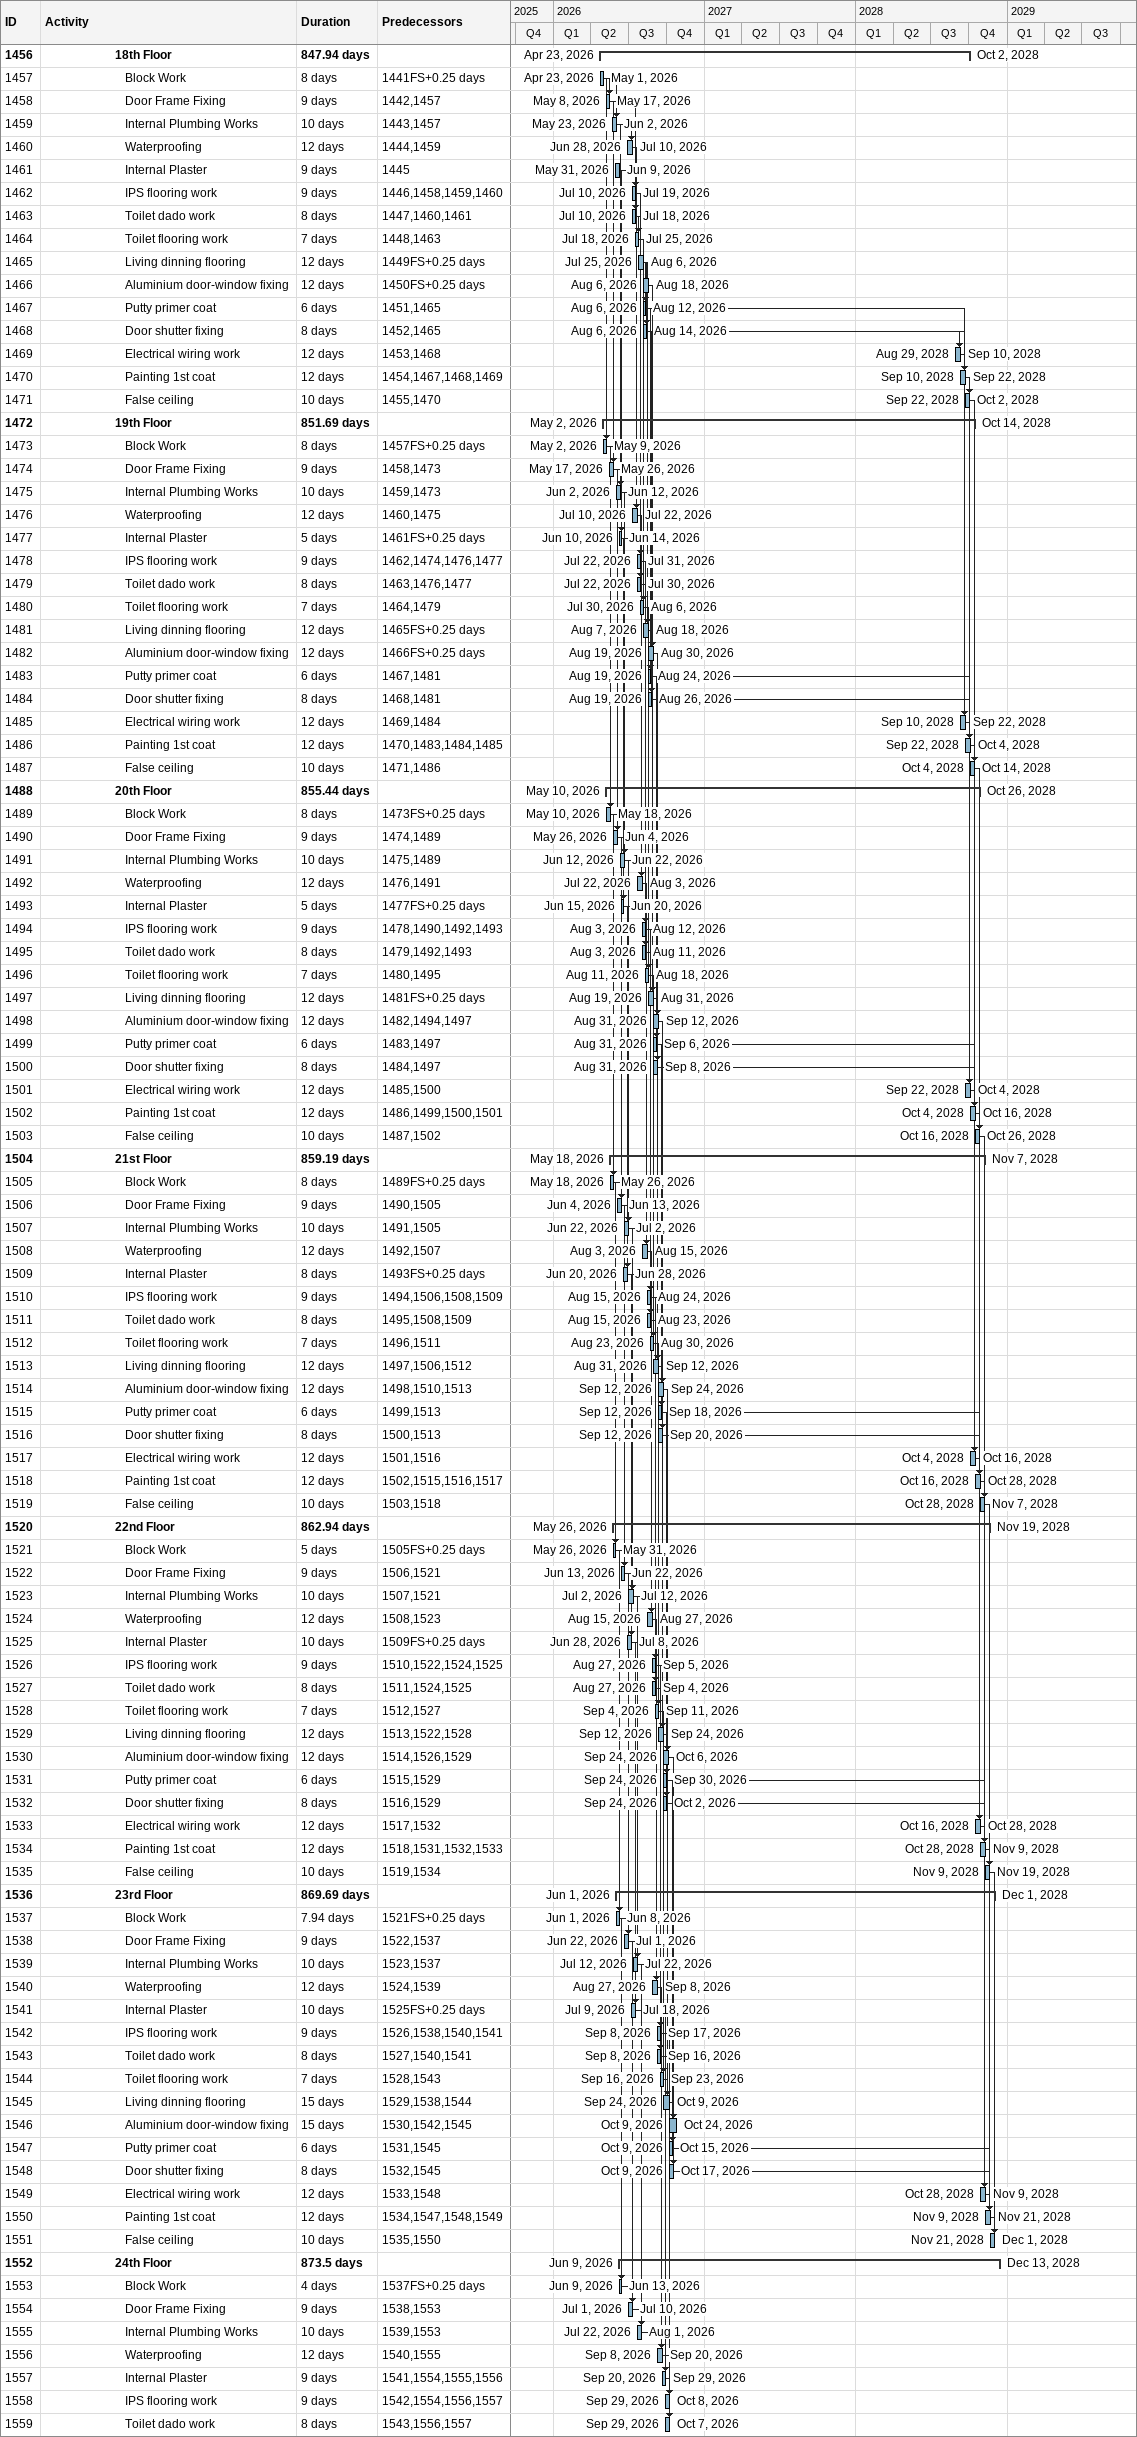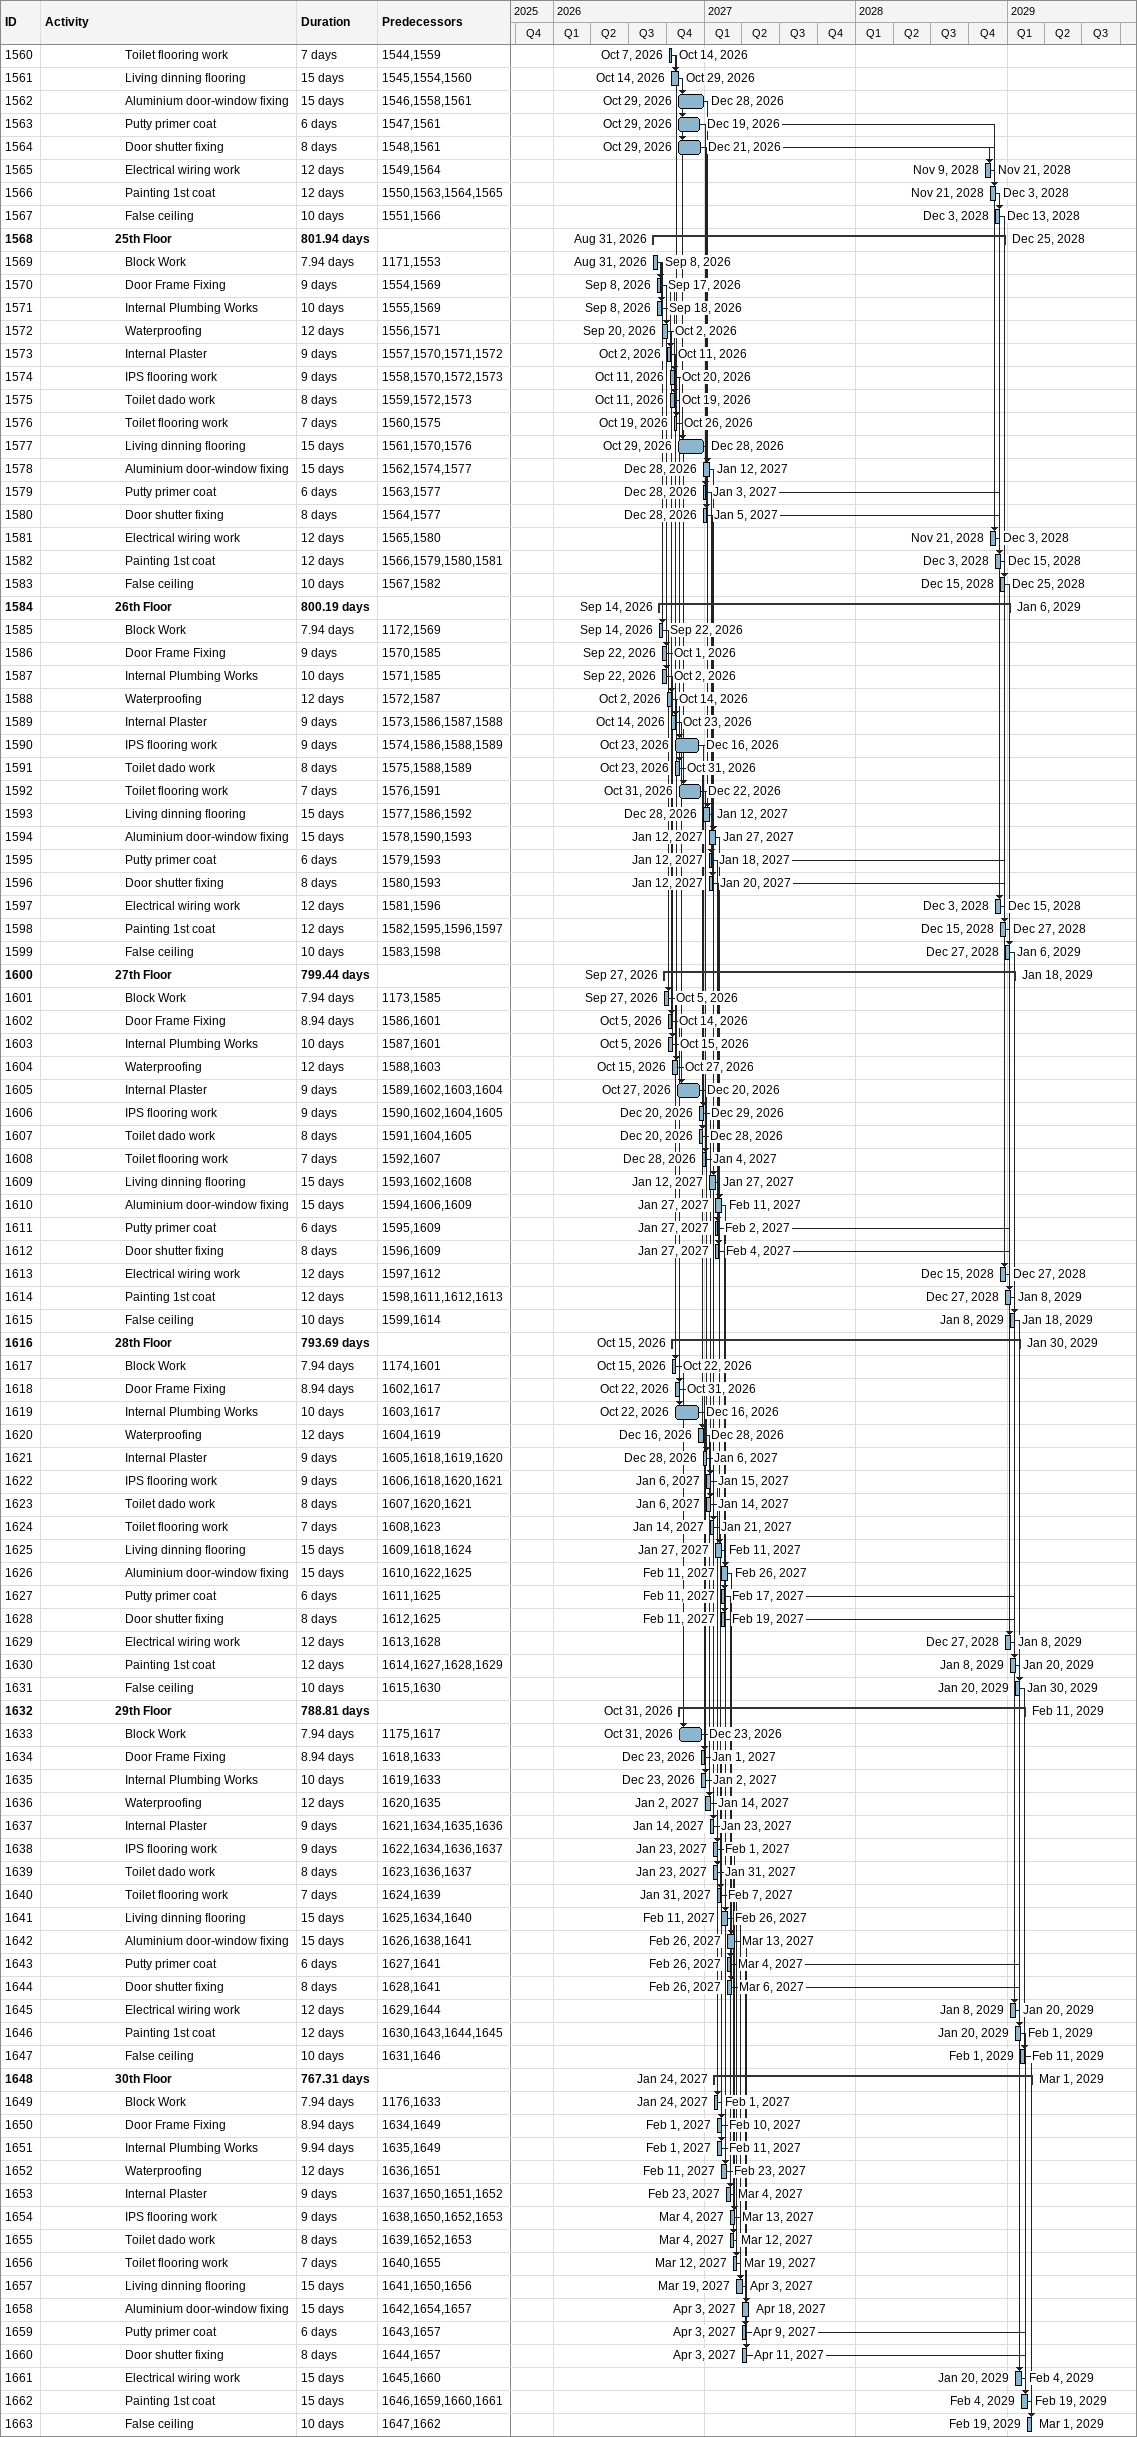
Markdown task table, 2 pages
| ID | Level | Task | Duration | Start | Finish | Predecessors |
|---|---|---|---|---|---|---|
| 1456 | 8 | **18th Floor** | 847.94d | 2026-04-23 | 2028-10-02 |  |
| 1457 | 9 | Block Work | 8d | 2026-04-23 | 2026-05-01 | 1441FS+0.25d |
| 1458 | 9 | Door Frame Fixing | 9d | 2026-05-08 | 2026-05-17 | 1442, 1457 |
| 1459 | 9 | Internal Plumbing Works | 10d | 2026-05-23 | 2026-06-02 | 1443, 1457 |
| 1460 | 9 | Waterproofing | 12d | 2026-06-28 | 2026-07-10 | 1444, 1459 |
| 1461 | 9 | Internal Plaster | 9d | 2026-05-31 | 2026-06-09 | 1445 |
| 1462 | 9 | IPS flooring work | 9d | 2026-07-10 | 2026-07-19 | 1446, 1458, 1459, 1460 |
| 1463 | 9 | Toilet dado work | 8d | 2026-07-10 | 2026-07-18 | 1447, 1460, 1461 |
| 1464 | 9 | Toilet flooring work | 7d | 2026-07-18 | 2026-07-25 | 1448, 1463 |
| 1465 | 9 | Living dinning flooring | 12d | 2026-07-25 | 2026-08-06 | 1449FS+0.25d |
| 1466 | 9 | Aluminium door-window fixing | 12d | 2026-08-06 | 2026-08-18 | 1450FS+0.25d |
| 1467 | 9 | Putty primer coat | 6d | 2026-08-06 | 2026-08-12 | 1451, 1465 |
| 1468 | 9 | Door shutter fixing | 8d | 2026-08-06 | 2026-08-14 | 1452, 1465 |
| 1469 | 9 | Electrical wiring work | 12d | 2028-08-29 | 2028-09-10 | 1453, 1468 |
| 1470 | 9 | Painting 1st coat | 12d | 2028-09-10 | 2028-09-22 | 1454, 1467, 1468, 1469 |
| 1471 | 9 | False ceiling | 10d | 2028-09-22 | 2028-10-02 | 1455, 1470 |
| 1472 | 8 | **19th Floor** | 851.69d | 2026-05-02 | 2028-10-14 |  |
| 1473 | 9 | Block Work | 8d | 2026-05-02 | 2026-05-09 | 1457FS+0.25d |
| 1474 | 9 | Door Frame Fixing | 9d | 2026-05-17 | 2026-05-26 | 1458, 1473 |
| 1475 | 9 | Internal Plumbing Works | 10d | 2026-06-02 | 2026-06-12 | 1459, 1473 |
| 1476 | 9 | Waterproofing | 12d | 2026-07-10 | 2026-07-22 | 1460, 1475 |
| 1477 | 9 | Internal Plaster | 5d | 2026-06-10 | 2026-06-14 | 1461FS+0.25d |
| 1478 | 9 | IPS flooring work | 9d | 2026-07-22 | 2026-07-31 | 1462, 1474, 1476, 1477 |
| 1479 | 9 | Toilet dado work | 8d | 2026-07-22 | 2026-07-30 | 1463, 1476, 1477 |
| 1480 | 9 | Toilet flooring work | 7d | 2026-07-30 | 2026-08-06 | 1464, 1479 |
| 1481 | 9 | Living dinning flooring | 12d | 2026-08-07 | 2026-08-18 | 1465FS+0.25d |
| 1482 | 9 | Aluminium door-window fixing | 12d | 2026-08-19 | 2026-08-30 | 1466FS+0.25d |
| 1483 | 9 | Putty primer coat | 6d | 2026-08-19 | 2026-08-24 | 1467, 1481 |
| 1484 | 9 | Door shutter fixing | 8d | 2026-08-19 | 2026-08-26 | 1468, 1481 |
| 1485 | 9 | Electrical wiring work | 12d | 2028-09-10 | 2028-09-22 | 1469, 1484 |
| 1486 | 9 | Painting 1st coat | 12d | 2028-09-22 | 2028-10-04 | 1470, 1483, 1484, 1485 |
| 1487 | 9 | False ceiling | 10d | 2028-10-04 | 2028-10-14 | 1471, 1486 |
| 1488 | 8 | **20th Floor** | 855.44d | 2026-05-10 | 2028-10-26 |  |
| 1489 | 9 | Block Work | 8d | 2026-05-10 | 2026-05-18 | 1473FS+0.25d |
| 1490 | 9 | Door Frame Fixing | 9d | 2026-05-26 | 2026-06-04 | 1474, 1489 |
| 1491 | 9 | Internal Plumbing Works | 10d | 2026-06-12 | 2026-06-22 | 1475, 1489 |
| 1492 | 9 | Waterproofing | 12d | 2026-07-22 | 2026-08-03 | 1476, 1491 |
| 1493 | 9 | Internal Plaster | 5d | 2026-06-15 | 2026-06-20 | 1477FS+0.25d |
| 1494 | 9 | IPS flooring work | 9d | 2026-08-03 | 2026-08-12 | 1478, 1490, 1492, 1493 |
| 1495 | 9 | Toilet dado work | 8d | 2026-08-03 | 2026-08-11 | 1479, 1492, 1493 |
| 1496 | 9 | Toilet flooring work | 7d | 2026-08-11 | 2026-08-18 | 1480, 1495 |
| 1497 | 9 | Living dinning flooring | 12d | 2026-08-19 | 2026-08-31 | 1481FS+0.25d |
| 1498 | 9 | Aluminium door-window fixing | 12d | 2026-08-31 | 2026-09-12 | 1482, 1494, 1497 |
| 1499 | 9 | Putty primer coat | 6d | 2026-08-31 | 2026-09-06 | 1483, 1497 |
| 1500 | 9 | Door shutter fixing | 8d | 2026-08-31 | 2026-09-08 | 1484, 1497 |
| 1501 | 9 | Electrical wiring work | 12d | 2028-09-22 | 2028-10-04 | 1485, 1500 |
| 1502 | 9 | Painting 1st coat | 12d | 2028-10-04 | 2028-10-16 | 1486, 1499, 1500, 1501 |
| 1503 | 9 | False ceiling | 10d | 2028-10-16 | 2028-10-26 | 1487, 1502 |
| 1504 | 8 | **21st Floor** | 859.19d | 2026-05-18 | 2028-11-07 |  |
| 1505 | 9 | Block Work | 8d | 2026-05-18 | 2026-05-26 | 1489FS+0.25d |
| 1506 | 9 | Door Frame Fixing | 9d | 2026-06-04 | 2026-06-13 | 1490, 1505 |
| 1507 | 9 | Internal Plumbing Works | 10d | 2026-06-22 | 2026-07-02 | 1491, 1505 |
| 1508 | 9 | Waterproofing | 12d | 2026-08-03 | 2026-08-15 | 1492, 1507 |
| 1509 | 9 | Internal Plaster | 8d | 2026-06-20 | 2026-06-28 | 1493FS+0.25d |
| 1510 | 9 | IPS flooring work | 9d | 2026-08-15 | 2026-08-24 | 1494, 1506, 1508, 1509 |
| 1511 | 9 | Toilet dado work | 8d | 2026-08-15 | 2026-08-23 | 1495, 1508, 1509 |
| 1512 | 9 | Toilet flooring work | 7d | 2026-08-23 | 2026-08-30 | 1496, 1511 |
| 1513 | 9 | Living dinning flooring | 12d | 2026-08-31 | 2026-09-12 | 1497, 1506, 1512 |
| 1514 | 9 | Aluminium door-window fixing | 12d | 2026-09-12 | 2026-09-24 | 1498, 1510, 1513 |
| 1515 | 9 | Putty primer coat | 6d | 2026-09-12 | 2026-09-18 | 1499, 1513 |
| 1516 | 9 | Door shutter fixing | 8d | 2026-09-12 | 2026-09-20 | 1500, 1513 |
| 1517 | 9 | Electrical wiring work | 12d | 2028-10-04 | 2028-10-16 | 1501, 1516 |
| 1518 | 9 | Painting 1st coat | 12d | 2028-10-16 | 2028-10-28 | 1502, 1515, 1516, 1517 |
| 1519 | 9 | False ceiling | 10d | 2028-10-28 | 2028-11-07 | 1503, 1518 |
| 1520 | 8 | **22nd Floor** | 862.94d | 2026-05-26 | 2028-11-19 |  |
| 1521 | 9 | Block Work | 5d | 2026-05-26 | 2026-05-31 | 1505FS+0.25d |
| 1522 | 9 | Door Frame Fixing | 9d | 2026-06-13 | 2026-06-22 | 1506, 1521 |
| 1523 | 9 | Internal Plumbing Works | 10d | 2026-07-02 | 2026-07-12 | 1507, 1521 |
| 1524 | 9 | Waterproofing | 12d | 2026-08-15 | 2026-08-27 | 1508, 1523 |
| 1525 | 9 | Internal Plaster | 10d | 2026-06-28 | 2026-07-08 | 1509FS+0.25d |
| 1526 | 9 | IPS flooring work | 9d | 2026-08-27 | 2026-09-05 | 1510, 1522, 1524, 1525 |
| 1527 | 9 | Toilet dado work | 8d | 2026-08-27 | 2026-09-04 | 1511, 1524, 1525 |
| 1528 | 9 | Toilet flooring work | 7d | 2026-09-04 | 2026-09-11 | 1512, 1527 |
| 1529 | 9 | Living dinning flooring | 12d | 2026-09-12 | 2026-09-24 | 1513, 1522, 1528 |
| 1530 | 9 | Aluminium door-window fixing | 12d | 2026-09-24 | 2026-10-06 | 1514, 1526, 1529 |
| 1531 | 9 | Putty primer coat | 6d | 2026-09-24 | 2026-09-30 | 1515, 1529 |
| 1532 | 9 | Door shutter fixing | 8d | 2026-09-24 | 2026-10-02 | 1516, 1529 |
| 1533 | 9 | Electrical wiring work | 12d | 2028-10-16 | 2028-10-28 | 1517, 1532 |
| 1534 | 9 | Painting 1st coat | 12d | 2028-10-28 | 2028-11-09 | 1518, 1531, 1532, 1533 |
| 1535 | 9 | False ceiling | 10d | 2028-11-09 | 2028-11-19 | 1519, 1534 |
| 1536 | 8 | **23rd Floor** | 869.69d | 2026-06-01 | 2028-12-01 |  |
| 1537 | 9 | Block Work | 7.94d | 2026-06-01 | 2026-06-08 | 1521FS+0.25d |
| 1538 | 9 | Door Frame Fixing | 9d | 2026-06-22 | 2026-07-01 | 1522, 1537 |
| 1539 | 9 | Internal Plumbing Works | 10d | 2026-07-12 | 2026-07-22 | 1523, 1537 |
| 1540 | 9 | Waterproofing | 12d | 2026-08-27 | 2026-09-08 | 1524, 1539 |
| 1541 | 9 | Internal Plaster | 10d | 2026-07-09 | 2026-07-18 | 1525FS+0.25d |
| 1542 | 9 | IPS flooring work | 9d | 2026-09-08 | 2026-09-17 | 1526, 1538, 1540, 1541 |
| 1543 | 9 | Toilet dado work | 8d | 2026-09-08 | 2026-09-16 | 1527, 1540, 1541 |
| 1544 | 9 | Toilet flooring work | 7d | 2026-09-16 | 2026-09-23 | 1528, 1543 |
| 1545 | 9 | Living dinning flooring | 15d | 2026-09-24 | 2026-10-09 | 1529, 1538, 1544 |
| 1546 | 9 | Aluminium door-window fixing | 15d | 2026-10-09 | 2026-10-24 | 1530, 1542, 1545 |
| 1547 | 9 | Putty primer coat | 6d | 2026-10-09 | 2026-10-15 | 1531, 1545 |
| 1548 | 9 | Door shutter fixing | 8d | 2026-10-09 | 2026-10-17 | 1532, 1545 |
| 1549 | 9 | Electrical wiring work | 12d | 2028-10-28 | 2028-11-09 | 1533, 1548 |
| 1550 | 9 | Painting 1st coat | 12d | 2028-11-09 | 2028-11-21 | 1534, 1547, 1548, 1549 |
| 1551 | 9 | False ceiling | 10d | 2028-11-21 | 2028-12-01 | 1535, 1550 |
| 1552 | 8 | **24th Floor** | 873.5d | 2026-06-09 | 2028-12-13 |  |
| 1553 | 9 | Block Work | 4d | 2026-06-09 | 2026-06-13 | 1537FS+0.25d |
| 1554 | 9 | Door Frame Fixing | 9d | 2026-07-01 | 2026-07-10 | 1538, 1553 |
| 1555 | 9 | Internal Plumbing Works | 10d | 2026-07-22 | 2026-08-01 | 1539, 1553 |
| 1556 | 9 | Waterproofing | 12d | 2026-09-08 | 2026-09-20 | 1540, 1555 |
| 1557 | 9 | Internal Plaster | 9d | 2026-09-20 | 2026-09-29 | 1541, 1554, 1555, 1556 |
| 1558 | 9 | IPS flooring work | 9d | 2026-09-29 | 2026-10-08 | 1542, 1554, 1556, 1557 |
| 1559 | 9 | Toilet dado work | 8d | 2026-09-29 | 2026-10-07 | 1543, 1556, 1557 |
| 1560 | 9 | Toilet flooring work | 7d | 2026-10-07 | 2026-10-14 | 1544, 1559 |
| 1561 | 9 | Living dinning flooring | 15d | 2026-10-14 | 2026-10-29 | 1545, 1554, 1560 |
| 1562 | 9 | Aluminium door-window fixing | 15d | 2026-10-29 | 2026-12-28 | 1546, 1558, 1561 |
| 1563 | 9 | Putty primer coat | 6d | 2026-10-29 | 2026-12-19 | 1547, 1561 |
| 1564 | 9 | Door shutter fixing | 8d | 2026-10-29 | 2026-12-21 | 1548, 1561 |
| 1565 | 9 | Electrical wiring work | 12d | 2028-11-09 | 2028-11-21 | 1549, 1564 |
| 1566 | 9 | Painting 1st coat | 12d | 2028-11-21 | 2028-12-03 | 1550, 1563, 1564, 1565 |
| 1567 | 9 | False ceiling | 10d | 2028-12-03 | 2028-12-13 | 1551, 1566 |
| 1568 | 8 | **25th Floor** | 801.94d | 2026-08-31 | 2028-12-25 |  |
| 1569 | 9 | Block Work | 7.94d | 2026-08-31 | 2026-09-08 | 1171, 1553 |
| 1570 | 9 | Door Frame Fixing | 9d | 2026-09-08 | 2026-09-17 | 1554, 1569 |
| 1571 | 9 | Internal Plumbing Works | 10d | 2026-09-08 | 2026-09-18 | 1555, 1569 |
| 1572 | 9 | Waterproofing | 12d | 2026-09-20 | 2026-10-02 | 1556, 1571 |
| 1573 | 9 | Internal Plaster | 9d | 2026-10-02 | 2026-10-11 | 1557, 1570, 1571, 1572 |
| 1574 | 9 | IPS flooring work | 9d | 2026-10-11 | 2026-10-20 | 1558, 1570, 1572, 1573 |
| 1575 | 9 | Toilet dado work | 8d | 2026-10-11 | 2026-10-19 | 1559, 1572, 1573 |
| 1576 | 9 | Toilet flooring work | 7d | 2026-10-19 | 2026-10-26 | 1560, 1575 |
| 1577 | 9 | Living dinning flooring | 15d | 2026-10-29 | 2026-12-28 | 1561, 1570, 1576 |
| 1578 | 9 | Aluminium door-window fixing | 15d | 2026-12-28 | 2027-01-12 | 1562, 1574, 1577 |
| 1579 | 9 | Putty primer coat | 6d | 2026-12-28 | 2027-01-03 | 1563, 1577 |
| 1580 | 9 | Door shutter fixing | 8d | 2026-12-28 | 2027-01-05 | 1564, 1577 |
| 1581 | 9 | Electrical wiring work | 12d | 2028-11-21 | 2028-12-03 | 1565, 1580 |
| 1582 | 9 | Painting 1st coat | 12d | 2028-12-03 | 2028-12-15 | 1566, 1579, 1580, 1581 |
| 1583 | 9 | False ceiling | 10d | 2028-12-15 | 2028-12-25 | 1567, 1582 |
| 1584 | 8 | **26th Floor** | 800.19d | 2026-09-14 | 2029-01-06 |  |
| 1585 | 9 | Block Work | 7.94d | 2026-09-14 | 2026-09-22 | 1172, 1569 |
| 1586 | 9 | Door Frame Fixing | 9d | 2026-09-22 | 2026-10-01 | 1570, 1585 |
| 1587 | 9 | Internal Plumbing Works | 10d | 2026-09-22 | 2026-10-02 | 1571, 1585 |
| 1588 | 9 | Waterproofing | 12d | 2026-10-02 | 2026-10-14 | 1572, 1587 |
| 1589 | 9 | Internal Plaster | 9d | 2026-10-14 | 2026-10-23 | 1573, 1586, 1587, 1588 |
| 1590 | 9 | IPS flooring work | 9d | 2026-10-23 | 2026-12-16 | 1574, 1586, 1588, 1589 |
| 1591 | 9 | Toilet dado work | 8d | 2026-10-23 | 2026-10-31 | 1575, 1588, 1589 |
| 1592 | 9 | Toilet flooring work | 7d | 2026-10-31 | 2026-12-22 | 1576, 1591 |
| 1593 | 9 | Living dinning flooring | 15d | 2026-12-28 | 2027-01-12 | 1577, 1586, 1592 |
| 1594 | 9 | Aluminium door-window fixing | 15d | 2027-01-12 | 2027-01-27 | 1578, 1590, 1593 |
| 1595 | 9 | Putty primer coat | 6d | 2027-01-12 | 2027-01-18 | 1579, 1593 |
| 1596 | 9 | Door shutter fixing | 8d | 2027-01-12 | 2027-01-20 | 1580, 1593 |
| 1597 | 9 | Electrical wiring work | 12d | 2028-12-03 | 2028-12-15 | 1581, 1596 |
| 1598 | 9 | Painting 1st coat | 12d | 2028-12-15 | 2028-12-27 | 1582, 1595, 1596, 1597 |
| 1599 | 9 | False ceiling | 10d | 2028-12-27 | 2029-01-06 | 1583, 1598 |
| 1600 | 8 | **27th Floor** | 799.44d | 2026-09-27 | 2029-01-18 |  |
| 1601 | 9 | Block Work | 7.94d | 2026-09-27 | 2026-10-05 | 1173, 1585 |
| 1602 | 9 | Door Frame Fixing | 8.94d | 2026-10-05 | 2026-10-14 | 1586, 1601 |
| 1603 | 9 | Internal Plumbing Works | 10d | 2026-10-05 | 2026-10-15 | 1587, 1601 |
| 1604 | 9 | Waterproofing | 12d | 2026-10-15 | 2026-10-27 | 1588, 1603 |
| 1605 | 9 | Internal Plaster | 9d | 2026-10-27 | 2026-12-20 | 1589, 1602, 1603, 1604 |
| 1606 | 9 | IPS flooring work | 9d | 2026-12-20 | 2026-12-29 | 1590, 1602, 1604, 1605 |
| 1607 | 9 | Toilet dado work | 8d | 2026-12-20 | 2026-12-28 | 1591, 1604, 1605 |
| 1608 | 9 | Toilet flooring work | 7d | 2026-12-28 | 2027-01-04 | 1592, 1607 |
| 1609 | 9 | Living dinning flooring | 15d | 2027-01-12 | 2027-01-27 | 1593, 1602, 1608 |
| 1610 | 9 | Aluminium door-window fixing | 15d | 2027-01-27 | 2027-02-11 | 1594, 1606, 1609 |
| 1611 | 9 | Putty primer coat | 6d | 2027-01-27 | 2027-02-02 | 1595, 1609 |
| 1612 | 9 | Door shutter fixing | 8d | 2027-01-27 | 2027-02-04 | 1596, 1609 |
| 1613 | 9 | Electrical wiring work | 12d | 2028-12-15 | 2028-12-27 | 1597, 1612 |
| 1614 | 9 | Painting 1st coat | 12d | 2028-12-27 | 2029-01-08 | 1598, 1611, 1612, 1613 |
| 1615 | 9 | False ceiling | 10d | 2029-01-08 | 2029-01-18 | 1599, 1614 |
| 1616 | 8 | **28th Floor** | 793.69d | 2026-10-15 | 2029-01-30 |  |
| 1617 | 9 | Block Work | 7.94d | 2026-10-15 | 2026-10-22 | 1174, 1601 |
| 1618 | 9 | Door Frame Fixing | 8.94d | 2026-10-22 | 2026-10-31 | 1602, 1617 |
| 1619 | 9 | Internal Plumbing Works | 10d | 2026-10-22 | 2026-12-16 | 1603, 1617 |
| 1620 | 9 | Waterproofing | 12d | 2026-12-16 | 2026-12-28 | 1604, 1619 |
| 1621 | 9 | Internal Plaster | 9d | 2026-12-28 | 2027-01-06 | 1605, 1618, 1619, 1620 |
| 1622 | 9 | IPS flooring work | 9d | 2027-01-06 | 2027-01-15 | 1606, 1618, 1620, 1621 |
| 1623 | 9 | Toilet dado work | 8d | 2027-01-06 | 2027-01-14 | 1607, 1620, 1621 |
| 1624 | 9 | Toilet flooring work | 7d | 2027-01-14 | 2027-01-21 | 1608, 1623 |
| 1625 | 9 | Living dinning flooring | 15d | 2027-01-27 | 2027-02-11 | 1609, 1618, 1624 |
| 1626 | 9 | Aluminium door-window fixing | 15d | 2027-02-11 | 2027-02-26 | 1610, 1622, 1625 |
| 1627 | 9 | Putty primer coat | 6d | 2027-02-11 | 2027-02-17 | 1611, 1625 |
| 1628 | 9 | Door shutter fixing | 8d | 2027-02-11 | 2027-02-19 | 1612, 1625 |
| 1629 | 9 | Electrical wiring work | 12d | 2028-12-27 | 2029-01-08 | 1613, 1628 |
| 1630 | 9 | Painting 1st coat | 12d | 2029-01-08 | 2029-01-20 | 1614, 1627, 1628, 1629 |
| 1631 | 9 | False ceiling | 10d | 2029-01-20 | 2029-01-30 | 1615, 1630 |
| 1632 | 8 | **29th Floor** | 788.81d | 2026-10-31 | 2029-02-11 |  |
| 1633 | 9 | Block Work | 7.94d | 2026-10-31 | 2026-12-23 | 1175, 1617 |
| 1634 | 9 | Door Frame Fixing | 8.94d | 2026-12-23 | 2027-01-01 | 1618, 1633 |
| 1635 | 9 | Internal Plumbing Works | 10d | 2026-12-23 | 2027-01-02 | 1619, 1633 |
| 1636 | 9 | Waterproofing | 12d | 2027-01-02 | 2027-01-14 | 1620, 1635 |
| 1637 | 9 | Internal Plaster | 9d | 2027-01-14 | 2027-01-23 | 1621, 1634, 1635, 1636 |
| 1638 | 9 | IPS flooring work | 9d | 2027-01-23 | 2027-02-01 | 1622, 1634, 1636, 1637 |
| 1639 | 9 | Toilet dado work | 8d | 2027-01-23 | 2027-01-31 | 1623, 1636, 1637 |
| 1640 | 9 | Toilet flooring work | 7d | 2027-01-31 | 2027-02-07 | 1624, 1639 |
| 1641 | 9 | Living dinning flooring | 15d | 2027-02-11 | 2027-02-26 | 1625, 1634, 1640 |
| 1642 | 9 | Aluminium door-window fixing | 15d | 2027-02-26 | 2027-03-13 | 1626, 1638, 1641 |
| 1643 | 9 | Putty primer coat | 6d | 2027-02-26 | 2027-03-04 | 1627, 1641 |
| 1644 | 9 | Door shutter fixing | 8d | 2027-02-26 | 2027-03-06 | 1628, 1641 |
| 1645 | 9 | Electrical wiring work | 12d | 2029-01-08 | 2029-01-20 | 1629, 1644 |
| 1646 | 9 | Painting 1st coat | 12d | 2029-01-20 | 2029-02-01 | 1630, 1643, 1644, 1645 |
| 1647 | 9 | False ceiling | 10d | 2029-02-01 | 2029-02-11 | 1631, 1646 |
| 1648 | 8 | **30th Floor** | 767.31d | 2027-01-24 | 2029-03-01 |  |
| 1649 | 9 | Block Work | 7.94d | 2027-01-24 | 2027-02-01 | 1176, 1633 |
| 1650 | 9 | Door Frame Fixing | 8.94d | 2027-02-01 | 2027-02-10 | 1634, 1649 |
| 1651 | 9 | Internal Plumbing Works | 9.94d | 2027-02-01 | 2027-02-11 | 1635, 1649 |
| 1652 | 9 | Waterproofing | 12d | 2027-02-11 | 2027-02-23 | 1636, 1651 |
| 1653 | 9 | Internal Plaster | 9d | 2027-02-23 | 2027-03-04 | 1637, 1650, 1651, 1652 |
| 1654 | 9 | IPS flooring work | 9d | 2027-03-04 | 2027-03-13 | 1638, 1650, 1652, 1653 |
| 1655 | 9 | Toilet dado work | 8d | 2027-03-04 | 2027-03-12 | 1639, 1652, 1653 |
| 1656 | 9 | Toilet flooring work | 7d | 2027-03-12 | 2027-03-19 | 1640, 1655 |
| 1657 | 9 | Living dinning flooring | 15d | 2027-03-19 | 2027-04-03 | 1641, 1650, 1656 |
| 1658 | 9 | Aluminium door-window fixing | 15d | 2027-04-03 | 2027-04-18 | 1642, 1654, 1657 |
| 1659 | 9 | Putty primer coat | 6d | 2027-04-03 | 2027-04-09 | 1643, 1657 |
| 1660 | 9 | Door shutter fixing | 8d | 2027-04-03 | 2027-04-11 | 1644, 1657 |
| 1661 | 9 | Electrical wiring work | 15d | 2029-01-20 | 2029-02-04 | 1645, 1660 |
| 1662 | 9 | Painting 1st coat | 15d | 2029-02-04 | 2029-02-19 | 1646, 1659, 1660, 1661 |
| 1663 | 9 | False ceiling | 10d | 2029-02-19 | 2029-03-01 | 1647, 1662 |
